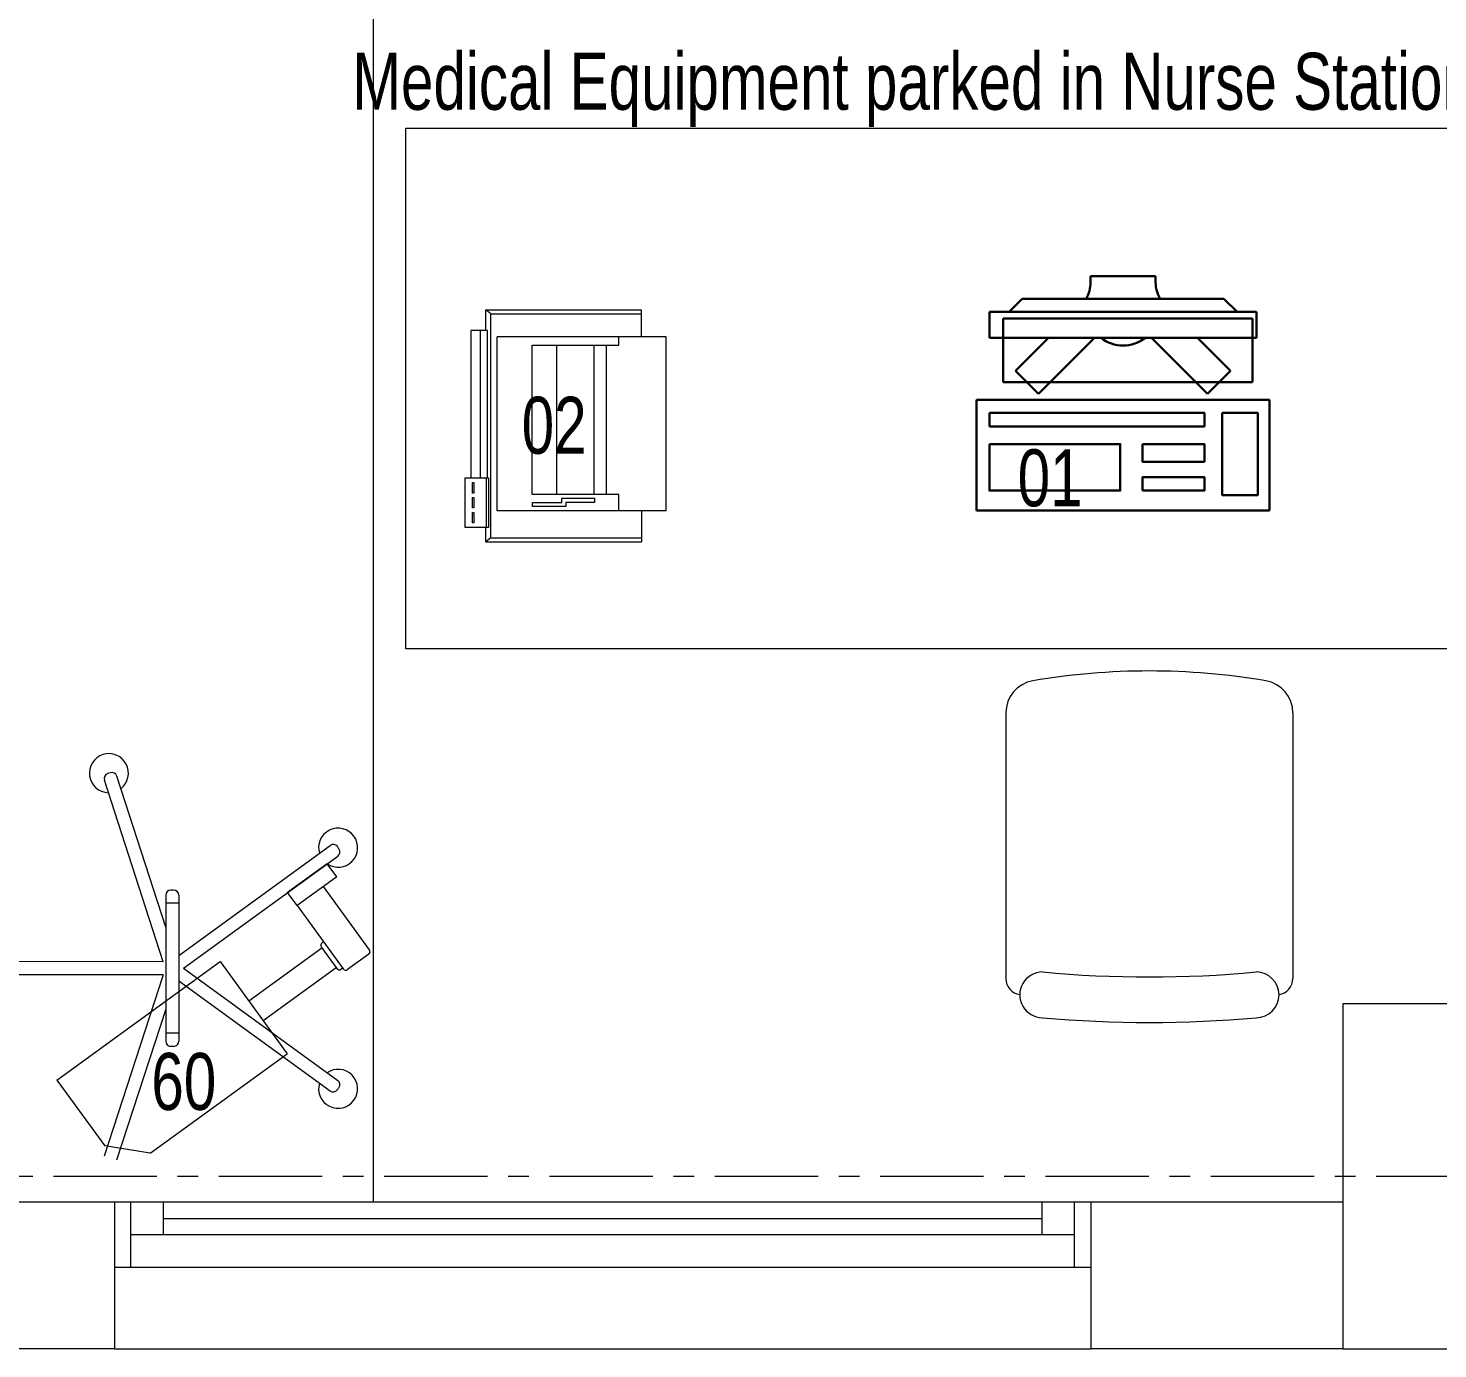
# Model space of a CAD drawing. Header units: millimetres. Extents: x 26027 to 581921, y 7230 to 233891.
# Drawn here: x 514514 to 516680, y 185830 to 187859 of the extents above; entities that cross this region are included whole.
import ezdxf

# ---------------------------------------------------------------- set-up
doc = ezdxf.new("R2010")
doc.units = ezdxf.units.MM
doc.header["$LTSCALE"] = 5
for name, pattern in [('CENTER', [50.8, 31.75, -6.35, 6.35, -6.35]), ('HIDDEN', [9.525, 6.35, -3.175]), ('HIDDEN2', [0.1875, 0.125, -0.0625])]:
    doc.linetypes.add(name, pattern=pattern)
doc.layers.get('0').update_dxf_attribs({"color": 252})
for name, color, linetype, lineweight in [('Aluminum', 252, 'Continuous', 5), ('GE-ARCHITECTURAL_ELEMENTS', 8, 'Continuous', 30), ('Medical Equipment and Furniture', 252, 'Continuous', 0), ('Medical Equipment and Furniture1', 252, 'Continuous', 5), ('Proj', 252, 'HIDDEN2', 5), ('Structure', 252, 'Continuous', 5), ('Walls', 252, 'Continuous', 5)]:
    doc.layers.add(name, color=color, linetype=linetype, lineweight=lineweight)
doc.layers.add('axes', color=252, linetype='Continuous')
doc.styles.add('X3G_ENTITY_257CFD', font='swisscl.ttf', dxfattribs={"height": 200})

# ---------------------------------------------------------------- blocks, each defined once
blk = doc.blocks.new('GF21021-P')
for p, q in [((-0.2207, 0.4756), (-0.2207, 0.0675)), ((0.2205, 0.4756), (0.2205, 0.0675))]:
    blk.add_line(p, q)
for centre, radius, start, end in [((-0.1707, 0.4756), 0.05, 99.6329, 180), ((-0.0001, -0.5295), 1.0695, 80.3671, 99.6329), ((0.1705, 0.4756), 0.05, 0, 80.3671), ((-0.1957, 0.0675), 0.025, 180, 261.4721), ((-0.1643, 0.0425), 0.0351, 90, 270), ((0, 1.8467), 1.7767, 264.6946, 275.3053), ((0.1641, 0.0425), 0.0351, 270, 90), ((0.1955, 0.0675), 0.025, 278.5279, 0), ((0, 1.8314), 1.8314, 264.8532, 275.147)]:
    blk.add_arc(centre, radius, start, end)
blk = doc.blocks.new('HF12177-P')
for p, q in [((-0.0196, -0.007), (-0.1885, 0.2255)), ((0, 0), (-0.1724, 0.2372)), ((0, 0), (0.1724, 0.2372)), ((0.0196, -0.007), (0.1885, 0.2255)), ((-0.12, -0.015), (-0.12, -0.019)), ((-0.112, -0.007), (0.112, -0.007)), ((-0.1, -0.007), (-0.1, -0.027)), ((0.1, -0.007), (0.1, -0.027)), ((0.12, -0.015), (0.12, -0.019)), ((-0.0631, -0.027), (-0.2951, -0.1024)), ((-0.01, -0.0308), (-0.2889, -0.1214)), ((-0.112, -0.027), (0.112, -0.027)), ((-0.01, -0.0308), (-0.01, -0.324)), ((0.01, -0.0308), (0.01, -0.324)), ((0.01, -0.0308), (0.2889, -0.1214)), ((0.0631, -0.027), (0.2951, -0.1024))]:
    blk.add_line(p, q)
for centre, radius, start, end in [((-0.1852, 0.2378), 0.03, 325.4712, 286.5288), ((0.1852, 0.2378), 0.03, 253.4712, 214.5288), ((0, -0.017), 0.315, 125.6267, 126.3733), ((-0.1788, 0.2325), 0.008, 36, 125.6267), ((0.1788, 0.2325), 0.008, 54.3733, 144), ((0, -0.017), 0.315, 53.6267, 54.3733), ((-0.1821, 0.2302), 0.008, 126.3733, 216), ((0.1821, 0.2302), 0.008, 324, 53.6267), ((-0.112, -0.015), 0.008, 90, 180), ((-0.112, -0.019), 0.008, 180, 270), ((0.112, -0.015), 0.008, 0, 90), ((0.112, -0.019), 0.008, 270, 0), ((-0.2996, -0.1144), 0.03, 37.4712, 358.5288), ((-0.2926, -0.11), 0.008, 108, 197.6267), ((0, -0.017), 0.315, 197.6267, 198.3733), ((-0.2914, -0.1138), 0.008, 198.3733, 288)]:
    blk.add_arc(centre, radius, start, end)
blk = doc.blocks.new('MONITOR ARM PLAN')
at = {"color": 8, "linetype": 'HIDDEN'}
for p, q in [((0.025, -0.49375, 0), (0.025, -0.18375, 0)), ((0.025, -0.18375, 0), (0.2, -0.18375, 0)), ((0.2, -0.44375, 0), (0.2, -0.18375, 0)), ((0.2, -0.44375, 0), (0.15, -0.49375, 0)), ((0.025, -0.49375, 0), (0.15, -0.49375, 0))]:
    blk.add_line(p, q, dxfattribs=at)
at = {"layer": 'Medical Equipment and Furniture1'}
for p, q in [((0.025, 0.0375), (0, 0.0375)), ((0, 0.0375), (0, -0.0375)), ((0.025, 0.0375), (0.025, -0.0375)), ((0.145, 0.0125), (0.025, 0.0125)), ((0.15, 0.0075), (0.15, -0.0325)), ((0.025, -0.0375), (0, -0.0375)), ((0.025, -0.0375), (0.145, -0.0375)), ((0.09375, -0.0375), (0.09375, -0.04)), ((0.14375, -0.0375), (0.14375, -0.04)), ((0.09875, -0.045), (0.13875, -0.045)), ((0.1, -0.045), (0.1, -0.18375)), ((0.1375, -0.045), (0.1375, -0.18375))]:
    blk.add_line(p, q, dxfattribs=at)
for centre, start, end in [((0.145, 0.0075, 0), 0, 90), ((0.09875, -0.04), 180, 270), ((0.13875, -0.04), 270, 360), ((0.145, -0.0325), 270, 0)]:
    blk.add_arc(centre, 0.005, start, end, dxfattribs=at)
blk = doc.blocks.new('ITPPLT2C-P')
at = {"color": 0}
for p, q in [((0.0229, 0.0318), (0.2618, 0.0318)), ((0.0304, 0.0256), (0.0229, 0.0318)), ((0.0229, 0), (0.0229, 0.0318)), ((0.0304, -0.3182), (0.0304, 0.0256)), ((0.0304, 0.0256), (0.2618, 0.0256)), ((0.2618, -0.0096), (0.2618, 0.0318)), ((0, 0), (0, -0.2262)), ((0.0252, 0), (0, 0)), ((0.0139, 0), (0.0139, -0.2262)), ((0.0252, 0), (0.0139, 0)), ((0.0252, -0.2262), (0.0252, 0)), ((0.0401, -0.2769), (0.0401, -0.0096)), ((0.3, -0.0096), (0.0401, -0.0096)), ((0.2274, -0.0222), (0.2274, -0.0096)), ((0.3, -0.2769), (0.3, -0.0096)), ((0.0939, -0.2515), (0.0939, -0.0222)), ((0.0939, -0.0222), (0.2274, -0.0222)), ((0.1321, -0.2515), (0.1321, -0.0222)), ((0.1894, -0.2515), (0.1894, -0.0222)), ((0.2082, -0.2515), (0.2082, -0.0222)), ((-0.0091, -0.2262), (0.0267, -0.2262)), ((-0.0091, -0.3023), (-0.0091, -0.2262)), ((-0.0087, -0.2262), (0.0236, -0.2262)), ((-0.0087, -0.3023), (-0.0087, -0.2262)), ((0, -0.2262), (0.0252, -0.2262)), ((0.0023, -0.2495), (0.0023, -0.2334)), ((0.0023, -0.2334), (0.0045, -0.2334)), ((0.0045, -0.2334), (0.0045, -0.2495)), ((0.0139, -0.2262), (0.0252, -0.2262)), ((0.0236, -0.2262), (0.0236, -0.3023)), ((0.0267, -0.2262), (0.0267, -0.3023)), ((0.0045, -0.2495), (0.0023, -0.2495)), ((0.0023, -0.2721), (0.0023, -0.2562)), ((0.0023, -0.2562), (0.0045, -0.2562)), ((0.0045, -0.2562), (0.0045, -0.2721)), ((0.2274, -0.2515), (0.0939, -0.2515)), ((0.1395, -0.2575), (0.19, -0.2575)), ((0.1395, -0.2641), (0.1395, -0.2575)), ((0.19, -0.2575), (0.19, -0.2641)), ((0.2274, -0.2769), (0.2274, -0.2515)), ((0.0045, -0.2721), (0.0023, -0.2721)), ((0.0023, -0.295), (0.0023, -0.2793)), ((0.0023, -0.2793), (0.0045, -0.2793)), ((0.0045, -0.2793), (0.0045, -0.295)), ((0.3, -0.2769), (0.0401, -0.2769)), ((0.0947, -0.2701), (0.0947, -0.2641)), ((0.0947, -0.2641), (0.1395, -0.2641)), ((0.1457, -0.2701), (0.0947, -0.2701)), ((0.19, -0.2641), (0.1457, -0.2641)), ((0.1457, -0.2641), (0.1457, -0.2701)), ((0.2618, -0.2769), (0.2618, -0.3246)), ((0.0267, -0.3023), (-0.0091, -0.3023)), ((0.0236, -0.3023), (-0.0087, -0.3023)), ((0.0045, -0.295), (0.0023, -0.295)), ((0.0229, -0.3246), (0.0229, -0.3023)), ((0.0304, -0.3182), (0.0229, -0.3246)), ((0.0229, -0.3246), (0.2618, -0.3246)), ((0.0304, -0.3182), (0.2618, -0.3182))]:
    blk.add_line(p, q, dxfattribs=at)
blk = doc.blocks.new('ITCWLS1-P')
at = {"layer": 'GE-ARCHITECTURAL_ELEMENTS'}
for p, q in [((-0.17, 0.45), (-0.17, 0)), ((-0.17, 0.45), (0, 0.45)), ((0, 0.45), (0, 0)), ((-0.2651, 0.43, 0), (-0.3051, 0.43, 0)), ((-0.3051, 0.43, 0), (-0.3051, 0.02, 0)), ((-0.2651, 0.43, 0), (-0.2651, 0.02, 0)), ((-0.1496, 0.4305), (-0.1291, 0.4305)), ((-0.1291, 0.4305), (-0.1291, 0.4089)), ((-0.3251, 0.38, 0), (-0.3051, 0.4, 0)), ((-0.197, 0.4094), (-0.295, 0.4094)), ((-0.295, 0.0264), (-0.295, 0.4094)), ((-0.197, 0.0264), (-0.197, 0.4094)), ((-0.3251, 0.38, 0), (-0.3251, 0.07, 0)), ((-0.3503, 0.275), (-0.3596, 0.275)), ((-0.3596, 0.175), (-0.3596, 0.275)), ((-0.3503, 0.175), (-0.3596, 0.175)), ((-0.3251, 0.07, 0), (-0.3051, 0.05, 0)), ((-0.197, 0.0264), (-0.295, 0.0264)), ((-0.3051, 0.02, 0), (-0.2651, 0.02, 0)), ((-0.17, 0), (0, 0))]:
    blk.add_line(p, q, dxfattribs=at)
at = {"layer": 'GE-ARCHITECTURAL_ELEMENTS', "extrusion": (2.48281e-10, 3.18408e-10, -1)}
for p, q in [((-0.2651, 0.3395), (-0.2144, 0.3902)), ((-0.1791, 0.3548), (-0.2144, 0.3902)), ((-0.2651, 0.2688), (-0.1791, 0.3548))]:
    blk.add_line(p, q, dxfattribs=at)
at = {"layer": 'GE-ARCHITECTURAL_ELEMENTS', "extrusion": (2.48281e-10, -3.18408e-10, -1)}
for p, q in [((-0.2651, 0.1812), (-0.1791, 0.0952)), ((-0.2651, 0.1105), (-0.2144, 0.0598)), ((-0.1791, 0.0952), (-0.2144, 0.0598))]:
    blk.add_line(p, q, dxfattribs=at)
at = {"layer": 'GE-ARCHITECTURAL_ELEMENTS'}
for points in [[(-0.1291, 0.4089), (-0.1291, 0.1), (-0.1496, 0.1), (-0.1496, 0.4305)], [(-0.1496, 0.1), (-0.1496, 0.1), (-0.1496, 0.1), (-0.1496, 0.1), (-0.1496, 0.1), (-0.1496, 0.1), (-0.1496, 0.1), (-0.1496, 0.1), (-0.1496, 0.1)], [(-0.1496, 0.1), (-0.1496, 0.1), (-0.1496, 0.1), (-0.1496, 0.1), (-0.1496, 0.1), (-0.1496, 0.1), (-0.1496, 0.1), (-0.1496, 0.1), (-0.1496, 0.1), (-0.1496, 0.1), (-0.1496, 0.1), (-0.1496, 0.1), (-0.1496, 0.1), (-0.1496, 0.1), (-0.1496, 0.1), (-0.1496, 0.1), (-0.1496, 0.1), (-0.1496, 0.1)], [(-0.1496, 0.1), (-0.1496, 0.1), (-0.1496, 0.1), (-0.1496, 0.1), (-0.1496, 0.1), (-0.1496, 0.1), (-0.1496, 0.1), (-0.1496, 0.1), (-0.1496, 0.1), (-0.1496, 0.1)], [(-0.1496, 0.1), (-0.1496, 0.1), (-0.1496, 0.1), (-0.1496, 0.1), (-0.1496, 0.1), (-0.1496, 0.1), (-0.1496, 0.1)], [(-0.1496, 0.1), (-0.1496, 0.1), (-0.1496, 0.1), (-0.1496, 0.1), (-0.1496, 0.1), (-0.1496, 0.1), (-0.1496, 0.1), (-0.1496, 0.1), (-0.1496, 0.1), (-0.1496, 0.1)], [(-0.1496, 0.1), (-0.1496, 0.1), (-0.1496, 0.1), (-0.1496, 0.1), (-0.1496, 0.1), (-0.1496, 0.1), (-0.1496, 0.1), (-0.1496, 0.1), (-0.1496, 0.1), (-0.1496, 0.1), (-0.1496, 0.1), (-0.1496, 0.1), (-0.1496, 0.1), (-0.1496, 0.1), (-0.1496, 0.1)], [(-0.1496, 0.1), (-0.1496, 0.1), (-0.1496, 0.1), (-0.1496, 0.1), (-0.1496, 0.1), (-0.1496, 0.1), (-0.1496, 0.1), (-0.1496, 0.1), (-0.1496, 0.1), (-0.1496, 0.1)], [(-0.1496, 0.1), (-0.1496, 0.1), (-0.1496, 0.1), (-0.1496, 0.1), (-0.1496, 0.1), (-0.1496, 0.1), (-0.1496, 0.1), (-0.1496, 0.1), (-0.1496, 0.1), (-0.1496, 0.1)], [(-0.1496, 0.1), (-0.1496, 0.1), (-0.1496, 0.1), (-0.1496, 0.1), (-0.1496, 0.1), (-0.1496, 0.1), (-0.1496, 0.1), (-0.1496, 0.1), (-0.1496, 0.1), (-0.1496, 0.1), (-0.1496, 0.1), (-0.1496, 0.1), (-0.1496, 0.1), (-0.1496, 0.1), (-0.1496, 0.1), (-0.1496, 0.1), (-0.1496, 0.1), (-0.1496, 0.1), (-0.1496, 0.1), (-0.1496, 0.1), (-0.1496, 0.1), (-0.1496, 0.1), (-0.1496, 0.1), (-0.1496, 0.1), (-0.1496, 0.1), (-0.1496, 0.1), (-0.1496, 0.1), (-0.1496, 0.1), (-0.1496, 0.1), (-0.1496, 0.1), (-0.1496, 0.1), (-0.1496, 0.1), (-0.1496, 0.1), (-0.1496, 0.1), (-0.1496, 0.1), (-0.1496, 0.1), (-0.1496, 0.1), (-0.1496, 0.1), (-0.1496, 0.1), (-0.1496, 0.1), (-0.1496, 0.1), (-0.1496, 0.1), (-0.1496, 0.1), (-0.1496, 0.1), (-0.1496, 0.1), (-0.1496, 0.1), (-0.1496, 0.1), (-0.1496, 0.1), (-0.1496, 0.1), (-0.1496, 0.1), (-0.1496, 0.1), (-0.1496, 0.1), (-0.1496, 0.1), (-0.1496, 0.1)], [(-0.1496, 0.1), (-0.1496, 0.1), (-0.1496, 0.1), (-0.1496, 0.1), (-0.1496, 0.1), (-0.1496, 0.1), (-0.1496, 0.1), (-0.1496, 0.1), (-0.1496, 0.1), (-0.1496, 0.1), (-0.1496, 0.1), (-0.1496, 0.1), (-0.1496, 0.1), (-0.1496, 0.1), (-0.1496, 0.1), (-0.1496, 0.1), (-0.1496, 0.1), (-0.1496, 0.1), (-0.1496, 0.1), (-0.1496, 0.1), (-0.1496, 0.1), (-0.1496, 0.1), (-0.1496, 0.1), (-0.1496, 0.1), (-0.1496, 0.1), (-0.1496, 0.1), (-0.1496, 0.1), (-0.1496, 0.1), (-0.1496, 0.1), (-0.1496, 0.1), (-0.1496, 0.1), (-0.1496, 0.1), (-0.1496, 0.1), (-0.1496, 0.1), (-0.1496, 0.1), (-0.1496, 0.1), (-0.1496, 0.1), (-0.1496, 0.1), (-0.1496, 0.1), (-0.1496, 0.1), (-0.1496, 0.1), (-0.1496, 0.1), (-0.1496, 0.1), (-0.1496, 0.1), (-0.1496, 0.1), (-0.1496, 0.1), (-0.1496, 0.1), (-0.1496, 0.1), (-0.1496, 0.1), (-0.1496, 0.1), (-0.1496, 0.1), (-0.1496, 0.1), (-0.1496, 0.1), (-0.1496, 0.1), (-0.1496, 0.1), (-0.1496, 0.1), (-0.1496, 0.1), (-0.1496, 0.1), (-0.1496, 0.1), (-0.1496, 0.1), (-0.1496, 0.1), (-0.1496, 0.1), (-0.1496, 0.1), (-0.1496, 0.1), (-0.1496, 0.1), (-0.1496, 0.1), (-0.1496, 0.1), (-0.1496, 0.1), (-0.1496, 0.1), (-0.1496, 0.1), (-0.1496, 0.1), (-0.1496, 0.1), (-0.1496, 0.1), (-0.1496, 0.1), (-0.1496, 0.1), (-0.1496, 0.1), (-0.1496, 0.1), (-0.1496, 0.1), (-0.1496, 0.1), (-0.1496, 0.1), (-0.1496, 0.1), (-0.1496, 0.1), (-0.1496, 0.1), (-0.1496, 0.1), (-0.1496, 0.1), (-0.1496, 0.1), (-0.1496, 0.1), (-0.1496, 0.1), (-0.1496, 0.1)], [(-0.1496, 0.1), (-0.1496, 0.1), (-0.1496, 0.1), (-0.1496, 0.1), (-0.1496, 0.1), (-0.1496, 0.1), (-0.1496, 0.1), (-0.1496, 0.1), (-0.1496, 0.1), (-0.1496, 0.1), (-0.1496, 0.1), (-0.1496, 0.1)], [(-0.1496, 0.1), (-0.1496, 0.1), (-0.1496, 0.1), (-0.1496, 0.1), (-0.1496, 0.1), (-0.1496, 0.1), (-0.1496, 0.1)], [(-0.1496, 0.1), (-0.1496, 0.1), (-0.1496, 0.1), (-0.1496, 0.1), (-0.1496, 0.1), (-0.1496, 0.1), (-0.1496, 0.1), (-0.1496, 0.1), (-0.1496, 0.1), (-0.1496, 0.1), (-0.1496, 0.1), (-0.1496, 0.1), (-0.1496, 0.1), (-0.1496, 0.1), (-0.1496, 0.1), (-0.1496, 0.1), (-0.1496, 0.1)], [(-0.1496, 0.1), (-0.1496, 0.1), (-0.1496, 0.1), (-0.1496, 0.1), (-0.1496, 0.1), (-0.1496, 0.1), (-0.1496, 0.1), (-0.1496, 0.1), (-0.1496, 0.1), (-0.1496, 0.1), (-0.1496, 0.1), (-0.1496, 0.1), (-0.1496, 0.1), (-0.1496, 0.1), (-0.1496, 0.1), (-0.1496, 0.1), (-0.1496, 0.1), (-0.1496, 0.1), (-0.1496, 0.1), (-0.1496, 0.1), (-0.1496, 0.1), (-0.1496, 0.1), (-0.1496, 0.1), (-0.1496, 0.1), (-0.1496, 0.1), (-0.1496, 0.1), (-0.1496, 0.1), (-0.1496, 0.1), (-0.1496, 0.1), (-0.1496, 0.1), (-0.1496, 0.1), (-0.1496, 0.1), (-0.1496, 0.1), (-0.1496, 0.1), (-0.1496, 0.1), (-0.1496, 0.1), (-0.1496, 0.1), (-0.1496, 0.1), (-0.1496, 0.1), (-0.1496, 0.1), (-0.1496, 0.1), (-0.1496, 0.1), (-0.1496, 0.1), (-0.1496, 0.1), (-0.1496, 0.1), (-0.1496, 0.1), (-0.1496, 0.1), (-0.1496, 0.1), (-0.1496, 0.1), (-0.1496, 0.1), (-0.1496, 0.1), (-0.1496, 0.1), (-0.1496, 0.1), (-0.1496, 0.1), (-0.1496, 0.1), (-0.1496, 0.1), (-0.1496, 0.1), (-0.1496, 0.1), (-0.1496, 0.1), (-0.1496, 0.1), (-0.1496, 0.1), (-0.1496, 0.1), (-0.1496, 0.1), (-0.1496, 0.1), (-0.1496, 0.1), (-0.1496, 0.1), (-0.1496, 0.1), (-0.1496, 0.1), (-0.1496, 0.1), (-0.1496, 0.1), (-0.1496, 0.1), (-0.1496, 0.1), (-0.1496, 0.1), (-0.1496, 0.1), (-0.1496, 0.1), (-0.1496, 0.1), (-0.1496, 0.1), (-0.1496, 0.1), (-0.1496, 0.1), (-0.1496, 0.1), (-0.1496, 0.1), (-0.1496, 0.1), (-0.1496, 0.1), (-0.1496, 0.1), (-0.1496, 0.1), (-0.1496, 0.1), (-0.1496, 0.1), (-0.1496, 0.1), (-0.1496, 0.1), (-0.1496, 0.1), (-0.1496, 0.1), (-0.1496, 0.1), (-0.1496, 0.1), (-0.1496, 0.1), (-0.1496, 0.1), (-0.1496, 0.1), (-0.1496, 0.1), (-0.1496, 0.1), (-0.1496, 0.1), (-0.1496, 0.1), (-0.1496, 0.1), (-0.1496, 0.1), (-0.1496, 0.1), (-0.1496, 0.1), (-0.1496, 0.1), (-0.1496, 0.1), (-0.1496, 0.1), (-0.1496, 0.1), (-0.1496, 0.1), (-0.1496, 0.1), (-0.1496, 0.1)], [(-0.1496, 0.1), (-0.1496, 0.1), (-0.1496, 0.1), (-0.1496, 0.1), (-0.1496, 0.1), (-0.1496, 0.1), (-0.1496, 0.1), (-0.1496, 0.1)]]:
    blk.add_lwpolyline(points, dxfattribs=at)
for points in [[(-0.1019, 0.4305), (-0.0304, 0.4305), (-0.0304, 0.2294), (-0.1019, 0.2294)], [(-0.1019, 0.1954), (-0.0747, 0.1954), (-0.0747, 0.1), (-0.1019, 0.1)], [(-0.0304, 0.1954), (-0.0508, 0.1954), (-0.0508, 0.1), (-0.0304, 0.1)], [(-0.1496, 0.1), (-0.1496, 0.1), (-0.1496, 0.1), (-0.1496, 0.1), (-0.1496, 0.1), (-0.1496, 0.1), (-0.1496, 0.1), (-0.1496, 0.1), (-0.1496, 0.1), (-0.1496, 0.1), (-0.1496, 0.1), (-0.1496, 0.1), (-0.1496, 0.1), (-0.1496, 0.1), (-0.1496, 0.1), (-0.1496, 0.1), (-0.1496, 0.1), (-0.1496, 0.1), (-0.1496, 0.1), (-0.1496, 0.1), (-0.1496, 0.1), (-0.1496, 0.1), (-0.1496, 0.1), (-0.1496, 0.1), (-0.1496, 0.1), (-0.1496, 0.1), (-0.1496, 0.1), (-0.1496, 0.1), (-0.1496, 0.1), (-0.1496, 0.1), (-0.1496, 0.1), (-0.1496, 0.1), (-0.1496, 0.1), (-0.1496, 0.1), (-0.1496, 0.1), (-0.1496, 0.1), (-0.1496, 0.1), (-0.1496, 0.1), (-0.1496, 0.1), (-0.1496, 0.1), (-0.1496, 0.1), (-0.1496, 0.1), (-0.1496, 0.1), (-0.1496, 0.1), (-0.1496, 0.1), (-0.1496, 0.1), (-0.1496, 0.1), (-0.1496, 0.1), (-0.1496, 0.1), (-0.1496, 0.1), (-0.1496, 0.1), (-0.1496, 0.1), (-0.1496, 0.1), (-0.1496, 0.1), (-0.1496, 0.1), (-0.1496, 0.1), (-0.1496, 0.1), (-0.1496, 0.1), (-0.1496, 0.1), (-0.1496, 0.1), (-0.1496, 0.1), (-0.1496, 0.1), (-0.1496, 0.1), (-0.1496, 0.1), (-0.1496, 0.1), (-0.1496, 0.1), (-0.1496, 0.1), (-0.1496, 0.1), (-0.1496, 0.1), (-0.1496, 0.1), (-0.1496, 0.1), (-0.1496, 0.1), (-0.1496, 0.1), (-0.1496, 0.1), (-0.1496, 0.1), (-0.1496, 0.1), (-0.1496, 0.1), (-0.1496, 0.1), (-0.1496, 0.1), (-0.1496, 0.1), (-0.1496, 0.1), (-0.1496, 0.1), (-0.1496, 0.1), (-0.1496, 0.1), (-0.1496, 0.1), (-0.1496, 0.1), (-0.1496, 0.1), (-0.1496, 0.1), (-0.1496, 0.1), (-0.1496, 0.1), (-0.1496, 0.1), (-0.1496, 0.1), (-0.1496, 0.1), (-0.1496, 0.1), (-0.1496, 0.1), (-0.1496, 0.1), (-0.1496, 0.1), (-0.1496, 0.1), (-0.1496, 0.1), (-0.1496, 0.1), (-0.1496, 0.1), (-0.1496, 0.1), (-0.1496, 0.1), (-0.1496, 0.1), (-0.1496, 0.1), (-0.1496, 0.1), (-0.1496, 0.1), (-0.1496, 0.1), (-0.1496, 0.1), (-0.1496, 0.1), (-0.1496, 0.1), (-0.1496, 0.1), (-0.1496, 0.1), (-0.1496, 0.1), (-0.1496, 0.1), (-0.1496, 0.1), (-0.1496, 0.1), (-0.1496, 0.1), (-0.1496, 0.1), (-0.1496, 0.1), (-0.1496, 0.1), (-0.1496, 0.1), (-0.1496, 0.1), (-0.1496, 0.1), (-0.1496, 0.1), (-0.1496, 0.1), (-0.1496, 0.1), (-0.1496, 0.1), (-0.1496, 0.1), (-0.1496, 0.1), (-0.1496, 0.1), (-0.1496, 0.1), (-0.1496, 0.1), (-0.1496, 0.1), (-0.1496, 0.1), (-0.1496, 0.1), (-0.1496, 0.1), (-0.1496, 0.1), (-0.1496, 0.1), (-0.1496, 0.1), (-0.1496, 0.1), (-0.1496, 0.1), (-0.1496, 0.1), (-0.1496, 0.1), (-0.1496, 0.1), (-0.1496, 0.1), (-0.1496, 0.1), (-0.1496, 0.1), (-0.1496, 0.1), (-0.1496, 0.1), (-0.1496, 0.1), (-0.1496, 0.1), (-0.1496, 0.1), (-0.1496, 0.1), (-0.1496, 0.1), (-0.1496, 0.1), (-0.1496, 0.1), (-0.1496, 0.1), (-0.1496, 0.1), (-0.1496, 0.1), (-0.1496, 0.1), (-0.1496, 0.1), (-0.1496, 0.1), (-0.1496, 0.1), (-0.1496, 0.1), (-0.1496, 0.1), (-0.1496, 0.1), (-0.1496, 0.1), (-0.1496, 0.1), (-0.1496, 0.1), (-0.1496, 0.1), (-0.1496, 0.1), (-0.1496, 0.1), (-0.1496, 0.1), (-0.1496, 0.1), (-0.1496, 0.1), (-0.1496, 0.1), (-0.1496, 0.1), (-0.1496, 0.1), (-0.1496, 0.1), (-0.1496, 0.1), (-0.1496, 0.1), (-0.1496, 0.1), (-0.1496, 0.1), (-0.1496, 0.1), (-0.1496, 0.1), (-0.1496, 0.1), (-0.1496, 0.1), (-0.1496, 0.1), (-0.1496, 0.1), (-0.1496, 0.1), (-0.1496, 0.1), (-0.1496, 0.1), (-0.1496, 0.1), (-0.1496, 0.1), (-0.1496, 0.1), (-0.1496, 0.1), (-0.1496, 0.1), (-0.1496, 0.1), (-0.1496, 0.1), (-0.1496, 0.1), (-0.1496, 0.1), (-0.1496, 0.1), (-0.1496, 0.1), (-0.1496, 0.1), (-0.1496, 0.1), (-0.1496, 0.1), (-0.1496, 0.1), (-0.1496, 0.1), (-0.1496, 0.1), (-0.1496, 0.1), (-0.1496, 0.1), (-0.1496, 0.1), (-0.1496, 0.1), (-0.1496, 0.1), (-0.1496, 0.1), (-0.1496, 0.1), (-0.1496, 0.1), (-0.1496, 0.1), (-0.1496, 0.1), (-0.1496, 0.1), (-0.1496, 0.1), (-0.1496, 0.1), (-0.1496, 0.1), (-0.1496, 0.1), (-0.1496, 0.1), (-0.1496, 0.1), (-0.1496, 0.1), (-0.1496, 0.1), (-0.1496, 0.1), (-0.1496, 0.1), (-0.1496, 0.1), (-0.1496, 0.1), (-0.1496, 0.1), (-0.1496, 0.1), (-0.1496, 0.1), (-0.1496, 0.1), (-0.1496, 0.1), (-0.1496, 0.1), (-0.1496, 0.1), (-0.1496, 0.1), (-0.1496, 0.1), (-0.1496, 0.1), (-0.1496, 0.1), (-0.1496, 0.1), (-0.1496, 0.1), (-0.1496, 0.1), (-0.1496, 0.1), (-0.1496, 0.1), (-0.1496, 0.1), (-0.1496, 0.1), (-0.1496, 0.1), (-0.1496, 0.1), (-0.1496, 0.1), (-0.1496, 0.1), (-0.1496, 0.1), (-0.1496, 0.1), (-0.1496, 0.1), (-0.1496, 0.1), (-0.1496, 0.1), (-0.1496, 0.1), (-0.1496, 0.1), (-0.1496, 0.1), (-0.1496, 0.1), (-0.1496, 0.1), (-0.1496, 0.1), (-0.1496, 0.1), (-0.1496, 0.1), (-0.1496, 0.1), (-0.1496, 0.1), (-0.1496, 0.1), (-0.1496, 0.1), (-0.1496, 0.1), (-0.1496, 0.1), (-0.1496, 0.1), (-0.1496, 0.1), (-0.1496, 0.1)], [(-0.1496, 0.1), (-0.1496, 0.1), (-0.1496, 0.1), (-0.1496, 0.1), (-0.1496, 0.1), (-0.1496, 0.1), (-0.1496, 0.1), (-0.1496, 0.1), (-0.1496, 0.1), (-0.1496, 0.1), (-0.1496, 0.1), (-0.1496, 0.1), (-0.1496, 0.1), (-0.1496, 0.1), (-0.1496, 0.1), (-0.1496, 0.1), (-0.1496, 0.1), (-0.1496, 0.1), (-0.1496, 0.1), (-0.1496, 0.1), (-0.1496, 0.1), (-0.1496, 0.1), (-0.1496, 0.1), (-0.1496, 0.1), (-0.1496, 0.1), (-0.1496, 0.1), (-0.1496, 0.1), (-0.1496, 0.1), (-0.1496, 0.1), (-0.1496, 0.1), (-0.1496, 0.1), (-0.1496, 0.1), (-0.1496, 0.1), (-0.1496, 0.1), (-0.1496, 0.1), (-0.1496, 0.1), (-0.1496, 0.1), (-0.1496, 0.1), (-0.1496, 0.1), (-0.1496, 0.1), (-0.1496, 0.1), (-0.1496, 0.1), (-0.1496, 0.1), (-0.1496, 0.1), (-0.1496, 0.1), (-0.1496, 0.1), (-0.1496, 0.1), (-0.1496, 0.1), (-0.1496, 0.1), (-0.1496, 0.1), (-0.1496, 0.1), (-0.1496, 0.1), (-0.1496, 0.1), (-0.1496, 0.1), (-0.1496, 0.1), (-0.1496, 0.1), (-0.1496, 0.1), (-0.1496, 0.1), (-0.1496, 0.1), (-0.1496, 0.1), (-0.1496, 0.1), (-0.1496, 0.1), (-0.1496, 0.1), (-0.1496, 0.1), (-0.1496, 0.1), (-0.1496, 0.1), (-0.1496, 0.1), (-0.1496, 0.1), (-0.1496, 0.1), (-0.1496, 0.1), (-0.1496, 0.1), (-0.1496, 0.1), (-0.1496, 0.1), (-0.1496, 0.1), (-0.1496, 0.1), (-0.1496, 0.1), (-0.1496, 0.1), (-0.1496, 0.1), (-0.1496, 0.1), (-0.1496, 0.1), (-0.1496, 0.1), (-0.1496, 0.1), (-0.1496, 0.1), (-0.1496, 0.1), (-0.1496, 0.1), (-0.1496, 0.1), (-0.1496, 0.1), (-0.1496, 0.1), (-0.1496, 0.1), (-0.1496, 0.1), (-0.1496, 0.1), (-0.1496, 0.1), (-0.1496, 0.1), (-0.1496, 0.1), (-0.1496, 0.1), (-0.1496, 0.1), (-0.1496, 0.1), (-0.1496, 0.1), (-0.1496, 0.1), (-0.1496, 0.1), (-0.1496, 0.1), (-0.1496, 0.1), (-0.1496, 0.1), (-0.1496, 0.1), (-0.1496, 0.1), (-0.1496, 0.1), (-0.1496, 0.1), (-0.1496, 0.1), (-0.1496, 0.1), (-0.1496, 0.1), (-0.1496, 0.1), (-0.1496, 0.1), (-0.1496, 0.1), (-0.1496, 0.1), (-0.1496, 0.1), (-0.1496, 0.1), (-0.1496, 0.1), (-0.1496, 0.1), (-0.1496, 0.1), (-0.1496, 0.1), (-0.1496, 0.1), (-0.1496, 0.1), (-0.1496, 0.1), (-0.1496, 0.1), (-0.1496, 0.1), (-0.1496, 0.1), (-0.1496, 0.1), (-0.1496, 0.1), (-0.1496, 0.1), (-0.1496, 0.1), (-0.1496, 0.1), (-0.1496, 0.1), (-0.1496, 0.1), (-0.1496, 0.1), (-0.1496, 0.1), (-0.1496, 0.1), (-0.1496, 0.1), (-0.1496, 0.1), (-0.1496, 0.1), (-0.1496, 0.1), (-0.1496, 0.1), (-0.1496, 0.1), (-0.1496, 0.1), (-0.1496, 0.1), (-0.1496, 0.1), (-0.1496, 0.1), (-0.1496, 0.1), (-0.1496, 0.1), (-0.1496, 0.1), (-0.1496, 0.1), (-0.1496, 0.1), (-0.1496, 0.1), (-0.1496, 0.1), (-0.1496, 0.1), (-0.1496, 0.1), (-0.1496, 0.1), (-0.1496, 0.1), (-0.1496, 0.1), (-0.1496, 0.1), (-0.1496, 0.1), (-0.1496, 0.1), (-0.1496, 0.1), (-0.1496, 0.1), (-0.1496, 0.1), (-0.1496, 0.1), (-0.1496, 0.1), (-0.1496, 0.1), (-0.1496, 0.1), (-0.1496, 0.1), (-0.1496, 0.1), (-0.1496, 0.1), (-0.1496, 0.1), (-0.1496, 0.1), (-0.1496, 0.1), (-0.1496, 0.1), (-0.1496, 0.1), (-0.1496, 0.1), (-0.1496, 0.1), (-0.1496, 0.1), (-0.1496, 0.1), (-0.1496, 0.1), (-0.1496, 0.1), (-0.1496, 0.1), (-0.1496, 0.1), (-0.1496, 0.1), (-0.1496, 0.1), (-0.1496, 0.1), (-0.1496, 0.1), (-0.1496, 0.1), (-0.1496, 0.1), (-0.1496, 0.1), (-0.1496, 0.1), (-0.1496, 0.1), (-0.1496, 0.1), (-0.1496, 0.1), (-0.1496, 0.1), (-0.1496, 0.1), (-0.1496, 0.1), (-0.1496, 0.1), (-0.1496, 0.1), (-0.1496, 0.1), (-0.1496, 0.1), (-0.1496, 0.1), (-0.1496, 0.1), (-0.1496, 0.1), (-0.1496, 0.1), (-0.1496, 0.1), (-0.1496, 0.1), (-0.1496, 0.1), (-0.1496, 0.1), (-0.1496, 0.1), (-0.1496, 0.1), (-0.1496, 0.1), (-0.1496, 0.1)], [(-0.1496, 0.1), (-0.1496, 0.1), (-0.1496, 0.1), (-0.1496, 0.1), (-0.1496, 0.1), (-0.1496, 0.1), (-0.1496, 0.1), (-0.1496, 0.1), (-0.1496, 0.1), (-0.1496, 0.1), (-0.1496, 0.1), (-0.1496, 0.1), (-0.1496, 0.1), (-0.1496, 0.1), (-0.1496, 0.1), (-0.1496, 0.1), (-0.1496, 0.1), (-0.1496, 0.1), (-0.1496, 0.1), (-0.1496, 0.1), (-0.1496, 0.1), (-0.1496, 0.1), (-0.1496, 0.1), (-0.1496, 0.1), (-0.1496, 0.1), (-0.1496, 0.1), (-0.1496, 0.1), (-0.1496, 0.1), (-0.1496, 0.1), (-0.1496, 0.1), (-0.1496, 0.1), (-0.1496, 0.1), (-0.1496, 0.1), (-0.1496, 0.1), (-0.1496, 0.1), (-0.1496, 0.1), (-0.1496, 0.1), (-0.1496, 0.1), (-0.1496, 0.1), (-0.1496, 0.1), (-0.1496, 0.1), (-0.1496, 0.1), (-0.1496, 0.1), (-0.1496, 0.1), (-0.1496, 0.1), (-0.1496, 0.1), (-0.1496, 0.1), (-0.1496, 0.1), (-0.1496, 0.1), (-0.1496, 0.1), (-0.1496, 0.1), (-0.1496, 0.1), (-0.1496, 0.1), (-0.1496, 0.1), (-0.1496, 0.1), (-0.1496, 0.1), (-0.1496, 0.1), (-0.1496, 0.1), (-0.1496, 0.1), (-0.1496, 0.1), (-0.1496, 0.1), (-0.1496, 0.1), (-0.1496, 0.1), (-0.1496, 0.1), (-0.1496, 0.1), (-0.1496, 0.1), (-0.1496, 0.1), (-0.1496, 0.1), (-0.1496, 0.1), (-0.1496, 0.1), (-0.1496, 0.1), (-0.1496, 0.1), (-0.1496, 0.1), (-0.1496, 0.1), (-0.1496, 0.1), (-0.1496, 0.1), (-0.1496, 0.1), (-0.1496, 0.1), (-0.1496, 0.1), (-0.1496, 0.1), (-0.1496, 0.1), (-0.1496, 0.1), (-0.1496, 0.1), (-0.1496, 0.1), (-0.1496, 0.1), (-0.1496, 0.1), (-0.1496, 0.1), (-0.1496, 0.1), (-0.1496, 0.1), (-0.1496, 0.1), (-0.1496, 0.1), (-0.1496, 0.1), (-0.1496, 0.1), (-0.1496, 0.1), (-0.1496, 0.1), (-0.1496, 0.1), (-0.1496, 0.1), (-0.1496, 0.1), (-0.1496, 0.1), (-0.1496, 0.1), (-0.1496, 0.1), (-0.1496, 0.1), (-0.1496, 0.1), (-0.1496, 0.1), (-0.1496, 0.1), (-0.1496, 0.1), (-0.1496, 0.1), (-0.1496, 0.1), (-0.1496, 0.1), (-0.1496, 0.1), (-0.1496, 0.1), (-0.1496, 0.1), (-0.1496, 0.1), (-0.1496, 0.1), (-0.1496, 0.1), (-0.1496, 0.1), (-0.1496, 0.1), (-0.1496, 0.1), (-0.1496, 0.1), (-0.1496, 0.1), (-0.1496, 0.1), (-0.1496, 0.1), (-0.1496, 0.1), (-0.1496, 0.1), (-0.1496, 0.1), (-0.1496, 0.1), (-0.1496, 0.1), (-0.1496, 0.1), (-0.1496, 0.1), (-0.1496, 0.1), (-0.1496, 0.1), (-0.1496, 0.1), (-0.1496, 0.1), (-0.1496, 0.1), (-0.1496, 0.1), (-0.1496, 0.1), (-0.1496, 0.1), (-0.1496, 0.1), (-0.1496, 0.1), (-0.1496, 0.1), (-0.1496, 0.1), (-0.1496, 0.1), (-0.1496, 0.1), (-0.1496, 0.1), (-0.1496, 0.1), (-0.1496, 0.1), (-0.1496, 0.1), (-0.1496, 0.1), (-0.1496, 0.1), (-0.1496, 0.1), (-0.1496, 0.1), (-0.1496, 0.1), (-0.1496, 0.1), (-0.1496, 0.1), (-0.1496, 0.1), (-0.1496, 0.1), (-0.1496, 0.1), (-0.1496, 0.1), (-0.1496, 0.1), (-0.1496, 0.1), (-0.1496, 0.1), (-0.1496, 0.1), (-0.1496, 0.1), (-0.1496, 0.1), (-0.1496, 0.1), (-0.1496, 0.1), (-0.1496, 0.1), (-0.1496, 0.1), (-0.1496, 0.1), (-0.1496, 0.1), (-0.1496, 0.1), (-0.1496, 0.1), (-0.1496, 0.1), (-0.1496, 0.1), (-0.1496, 0.1), (-0.1496, 0.1), (-0.1496, 0.1), (-0.1496, 0.1), (-0.1496, 0.1), (-0.1496, 0.1), (-0.1496, 0.1), (-0.1496, 0.1), (-0.1496, 0.1), (-0.1496, 0.1), (-0.1496, 0.1), (-0.1496, 0.1), (-0.1496, 0.1), (-0.1496, 0.1), (-0.1496, 0.1), (-0.1496, 0.1), (-0.1496, 0.1), (-0.1496, 0.1), (-0.1496, 0.1), (-0.1496, 0.1), (-0.1496, 0.1), (-0.1496, 0.1), (-0.1496, 0.1), (-0.1496, 0.1), (-0.1496, 0.1), (-0.1496, 0.1), (-0.1496, 0.1), (-0.1496, 0.1), (-0.1496, 0.1), (-0.1496, 0.1), (-0.1496, 0.1), (-0.1496, 0.1), (-0.1496, 0.1), (-0.1496, 0.1), (-0.1496, 0.1), (-0.1496, 0.1), (-0.1496, 0.1), (-0.1496, 0.1), (-0.1496, 0.1), (-0.1496, 0.1), (-0.1496, 0.1), (-0.1496, 0.1), (-0.1496, 0.1), (-0.1496, 0.1), (-0.1496, 0.1)], [(-0.1496, 0.0727), (-0.0236, 0.0727), (-0.0236, 0.0182), (-0.1496, 0.0182)]]:
    blk.add_lwpolyline(points, close=True, dxfattribs=at)
for centre, radius, start, end in [((-0.3503, 0.325), 0.05, 270, 300.3093), ((-0.3089, 0.225), 0.0556, 321.9431, 38.0569), ((-0.3503, 0.125), 0.05, 59.6907, 90)]:
    blk.add_arc(centre, radius, start, end, dxfattribs=at)

msp = doc.modelspace()

# ---------------------------------------------------------------- linework, layer by layer
at = {"layer": 'Aluminum'}
for p, q in [((516146.7, 186055.3, 0), (514646.7, 186055.3, 0)), ((514671.7, 185955.3, 0), (514671.7, 186055.3, 0)), ((514721.7, 186005.3, 0), (514721.7, 186055.3, 0)), ((516071.7, 186005.3, 0), (516071.7, 186055.3, 0)), ((516121.7, 185955.3, 0), (516121.7, 186055.3, 0)), ((514721.7, 186030.3, 0), (516071.7, 186030.3, 0)), ((516121.7, 186005.3, 0), (514671.7, 186005.3, 0)), ((516146.7, 185955.3, 0), (514646.7, 185955.3, 0))]:
    msp.add_line(p, q, dxfattribs=at)
at = {"layer": 'axes', "linetype": 'CENTER', "lineweight": 0}
msp.add_line((544175.8, 186094.8, 2.4), (461082.1, 186094.8, 2.4), dxfattribs=at)
at = {"layer": 'Medical Equipment and Furniture'}
msp.add_line((515044.3, 188555.3, -2.4), (515044.3, 186055.3, -2.4), dxfattribs=at)
at = {"layer": 'Medical Equipment and Furniture', "elevation": 0}
msp.add_lwpolyline([(515094.3, 187705.3), (517618.6, 187705.3), (517618.6, 186905.3), (515094.3, 186905.3)], close=True, dxfattribs=at)
at = {"layer": 'Proj'}
msp.add_line((514646.7, 185830.3, 0), (516146.7, 185830.3, 0), dxfattribs=at)
at = {"layer": 'Structure', "elevation": 0}
msp.add_lwpolyline([(516533.8, 185830.3), (517063.8, 185830.3), (517063.8, 186360.3), (516533.8, 186360.3)], close=True, dxfattribs=at)
at = {"layer": 'Walls'}
for p, q in [((514646.7, 186055.3, 0), (513387.1, 186055.3, 0)), ((514646.7, 186055.3, 0), (514646.7, 185830.3, 0)), ((516533.8, 186055.3, 0), (516146.7, 186055.3, 0)), ((516146.7, 186055.3, 0), (516146.7, 185830.3, 0)), ((514646.7, 185830.3, 0), (513387.1, 185830.3, 0)), ((516533.8, 185830.3, 0), (516146.7, 185830.3, 0))]:
    msp.add_line(p, q, dxfattribs=at)

# ---------------------------------------------------------------- block references
at = {"layer": 'Medical Equipment and Furniture', "yscale": 1000, "zscale": 1000}
for name, p, xscale, rotation in [('ITCWLS1-P', (516421.2, 187118.2, 0), -1000, 90), ('MONITOR ARM PLAN', (514943, 186553.3, 0), 1000, 305.9850316752795)]:
    msp.add_blockref(name, p, dxfattribs=dict(at, xscale=xscale, rotation=rotation))
at = {"layer": 'Medical Equipment and Furniture', "extrusion": (-7.77425e-06, 2.55397e-17, -1), "xscale": -1000, "yscale": 999.9999999999977, "zscale": 1000}
msp.add_blockref('ITPPLT2C-P', (-515194.3, 187394.3, -4), dxfattribs=at)
at = {"layer": 'Medical Equipment and Furniture', "extrusion": (-0.03269, 5.7454e-15, 0.999466), "xscale": 1000.000000000002, "yscale": 1000.000000000002, "zscale": 1000.000000000002, "rotation": 90.00000000002946}
msp.add_blockref('GF21021-P', (-186331.5, 515961, -16868.3), dxfattribs=at)
at = {"layer": 'Medical Equipment and Furniture', "extrusion": (-1.92689e-13, -1.39405e-12, -1), "xscale": -1000, "yscale": 1000, "zscale": -1000, "rotation": 90.01496832471715}
msp.add_blockref('HF12177-P', (-514752.4, 186414.9, 0), dxfattribs=at)

# ---------------------------------------------------------------- texts
at = {"layer": 'Medical Equipment and Furniture', "insert": (516415.3, 187821.1, 0), "char_height": 87.473, "width": 3260.537, "attachment_point": 2, "style": 'X3G_ENTITY_257CFD'}
msp.add_mtext('Medical Equipment parked in Nurse Station to be used in patient areas', dxfattribs=at)
at = {"layer": 'Medical Equipment and Furniture', "char_height": 87.47, "attachment_point": 2, "style": 'X3G_ENTITY_257CFD'}
for s, insert in [('02', (515322.1, 187292.7, 0)), ('01', (516084.1, 187211.9, 0)), ('60', (514753.1, 186284.7, 0))]:
    msp.add_mtext(s, dxfattribs=dict(at, insert=insert))

doc.saveas('drawing.dxf')
